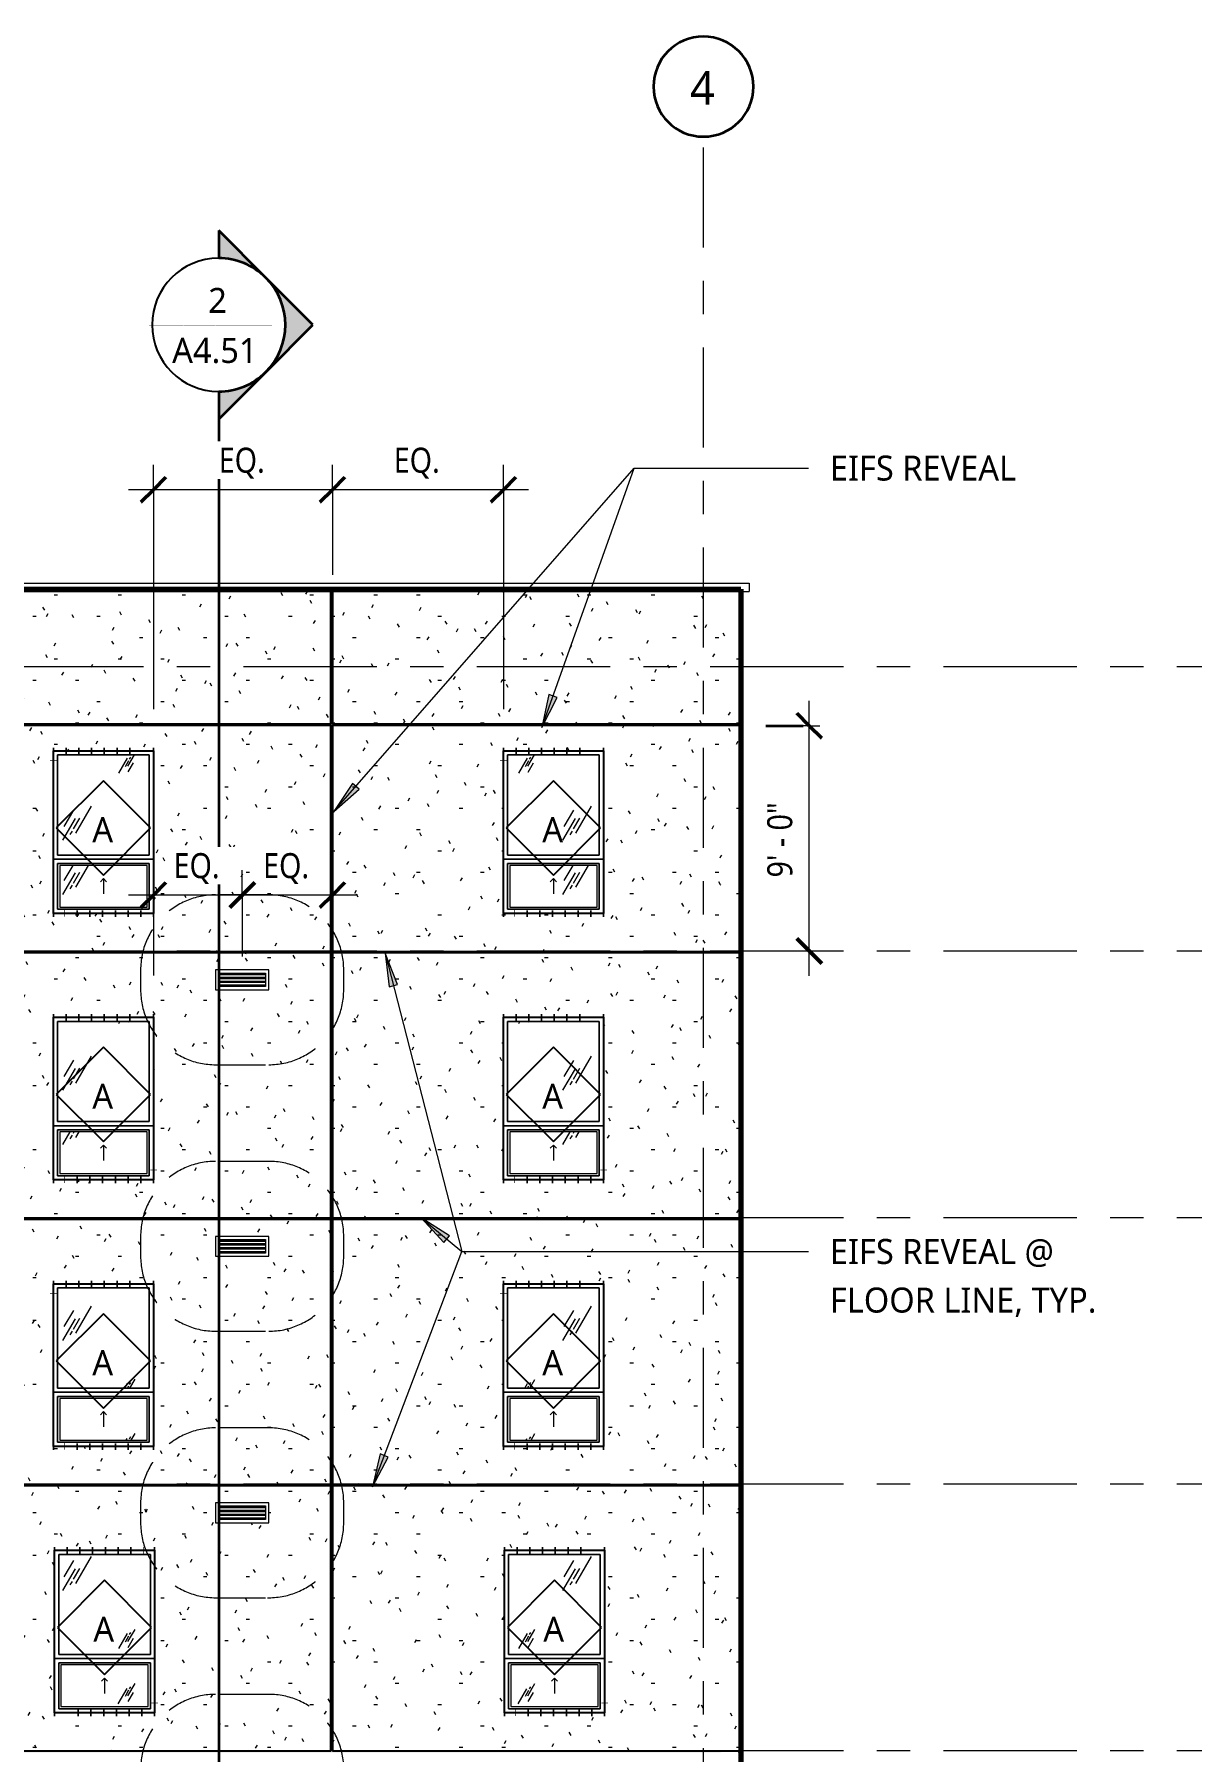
# Model space of a CAD drawing. Header units: inches. Extents: x 6 to 15224, y -733 to 6300.
# Drawn here: x 3906 to 4462, y 5476 to 6300 of the extents above; entities that cross this region are included whole.
import ezdxf

# ---------------------------------------------------------------- set-up
doc = ezdxf.new("R2010")
doc.units = ezdxf.units.IN
doc.header["$MEASUREMENT"] = 0
for name, pattern in [('Center 1_2_', [112, 64, -16, 16, -16]), ('Center 3_8_', [96, 48, -16, 16, -16]), ('Dots Space 1_16_', [6, 0, -6]), ('Hidden 3_16_', [36, 24, -12])]:
    doc.linetypes.add(name, pattern=pattern)
for name, color, linetype, lineweight in [('A-ANNO-DIMS', 211, 'Continuous', 13), ('A-ANNO-DIMS-128', 211, 'Continuous', 13), ('A-ANNO-NOTE', 131, 'Continuous', 25), ('A-DETL', 90, 'Continuous', 13), ('A-FLOR-LEVL', 51, 'Continuous', 13), ('A-GENM', 13, 'Continuous', 18), ('A-GLAZ', 151, 'Continuous', 25), ('A-GLAZ-IDEN', 152, 'Continuous', 25), ('A-GLAZ-SILL', 1, 'Continuous', 18), ('A-WALL', 113, 'Continuous', 25), ('A-WALL-PATT', 111, 'Continuous', 25), ('G-ANNO-SYMB', 111, 'Continuous', 13), ('G-ANNO-TEXT', 231, 'Continuous', 13), ('M-EQPM', 50, 'Continuous', 18), ('M-EQPM-HDLN', 50, 'Hidden 3_16_', 13), ('S-GRID', 1, 'Continuous', 13), ('S-GRID-IDEN', 1, 'Continuous', 35)]:
    doc.layers.add(name, color=color, linetype=linetype, lineweight=lineweight)
doc.styles.add('Open Sans_5', font='OpenSans-Regular.ttf', dxfattribs={"height": 12})
doc.styles.add('Open Sans_6', font='OpenSans-Regular.ttf', dxfattribs={"height": 16})
doc.styles.add('Open Sans_7', font='OpenSans-Regular.ttf', dxfattribs={"height": 2})
doc.styles.add('Open Sans_8', font='OpenSans-Regular.ttf', dxfattribs={"width": 0.88, "height": 12})
doc.dimstyles.new('Linear_-_3_32__1', dxfattribs={"dimscale": 12, "dimtxt": 12.89496, "dimasz": 1, "dimexe": 1, "dimexo": 0.666667, "dimgap": 0.333333, "dimtad": 1, "dimdec": 8, "dimrnd": 0.003906, "dimzin": 3, "dimdsep": 46, "dimlunit": 4, "dimtxsty": 'Open Sans_8', "dimblk1": 'OBLIQUE', "dimblk2": 'OBLIQUE', "dimsah": 1, "dimcen": 0.09, "dimdle": 1, "dimadec": 3, "dimazin": 2, "dimtfac": 1, "dimtdec": 4, "dimtix": 1, "dimtmove": 0, "dimatfit": 3, "dimfxl": 1, "dimtvp": 1, "dimtfill": 1, "dimfrac": 2, "dimtolj": 1, "dimtzin": 0, "dimarcsym": 2})
doc.dimstyles.new('Linear_-_3_32___Rounded_1_8___2', dxfattribs={"dimscale": 12, "dimtxt": 12.89496, "dimasz": 1, "dimexe": 1, "dimexo": 0.666667, "dimgap": 0.333333, "dimtad": 1, "dimdec": 3, "dimrnd": 0.125, "dimzin": 3, "dimdsep": 46, "dimlunit": 4, "dimtxsty": 'Open Sans_8', "dimblk1": 'OBLIQUE', "dimblk2": 'OBLIQUE', "dimsah": 1, "dimcen": 0.09, "dimdle": 1, "dimadec": 3, "dimazin": 2, "dimtfac": 1, "dimtdec": 4, "dimtix": 1, "dimtmove": 0, "dimatfit": 3, "dimfxl": 1, "dimtvp": 1, "dimtfill": 1, "dimfrac": 2, "dimtolj": 1, "dimtzin": 0, "dimarcsym": 2})
doc.dimstyles.new('Linear_-_3_32__CL_1', dxfattribs={"dimscale": 12, "dimtxt": 12.89496, "dimasz": 1, "dimexe": 1, "dimexo": 0.666667, "dimgap": 0.333333, "dimtad": 1, "dimdec": 8, "dimrnd": 0.003906, "dimzin": 3, "dimdsep": 46, "dimlunit": 4, "dimtxsty": 'Open Sans_8', "dimblk1": 'OBLIQUE', "dimblk2": 'OBLIQUE', "dimsah": 1, "dimcen": 0.09, "dimdle": 1, "dimadec": 3, "dimazin": 2, "dimtfac": 1, "dimtdec": 4, "dimtix": 1, "dimtmove": 0, "dimatfit": 3, "dimfxl": 1, "dimtvp": 1, "dimtfill": 1, "dimfrac": 2, "dimtolj": 1, "dimtzin": 0, "dimarcsym": 2})
pattern_1 = [(0, (3669.645, 0), (40.96, 10.24), [1.69, -29.03, 1.69, -29.03, -163.84]), (0, (3669.645, 0), (40.96, 10.24), [-61.44, 1.69, -59.75, 1.69, -29.03, -71.68]), (0, (3669.645, 0), (40.96, 10.24), [-153.6, 1.69, -18.79, 1.69, -49.51]), (120, (3685.005, 5.12), (-29.3481, 30.3524), [1.69, -29.03, 1.69, -29.03, -163.84]), (120, (3685.005, 5.12), (-29.3481, 30.3524), [-61.44, 1.69, -59.75, 1.69, -29.03, -71.68]), (120, (3685.005, 5.12), (-29.3481, 30.3524), [-153.6, 1.69, -18.79, 1.69, -49.51]), (240, (3690.125, 25.6), (-11.6119, -40.5924), [1.69, -29.03, 1.69, -29.03, -163.84]), (240, (3690.125, 25.6), (-11.6119, -40.5924), [-61.44, 1.69, -59.75, 1.69, -29.03, -71.68]), (240, (3690.125, 25.6), (-11.6119, -40.5924), [-153.6, 1.69, -18.79, 1.69, -49.51])]
pattern_2 = [(0, (3669.6447, 0), (5.12, 1.28), [0.16896, -3.671, 0.16896, -3.671, -20.48]), (0, (3669.6447, 0), (5.12, 1.28), [-7.68, 0.16896, -7.511, 0.16896, -3.671, -8.96]), (0, (3669.6447, 0), (5.12, 1.28), [-19.2, 0.16896, -2.391, 0.16896, -6.231]), (120, (3671.5647, 0.64), (-3.66851252, 3.79405007), [0.16896, -3.671, 0.16896, -3.671, -20.48]), (120, (3671.5647, 0.64), (-3.66851252, 3.79405007), [-7.68, 0.16896, -7.511, 0.16896, -3.671, -8.96]), (120, (3671.5647, 0.64), (-3.66851252, 3.79405007), [-19.2, 0.16896, -2.391, 0.16896, -6.231]), (240, (3672.2047, 3.2), (-1.45148748, -5.07405007), [0.16896, -3.671, 0.16896, -3.671, -20.48]), (240, (3672.2047, 3.2), (-1.45148748, -5.07405007), [-7.68, 0.16896, -7.511, 0.16896, -3.671, -8.96]), (240, (3672.2047, 3.2), (-1.45148748, -5.07405007), [-19.2, 0.16896, -2.391, 0.16896, -6.231])]

# ---------------------------------------------------------------- blocks, each defined once
blk = doc.blocks.new('1-2 WD Adaptive - 4-0_x6_-6_-12420703-WEST ELEVATION')
at = {"layer": 'A-GLAZ', "lineweight": 13}
h = blk.add_hatch(dxfattribs=at)
h.set_pattern_fill('FP_20', color=256, style=0, pattern_type=2)
h.set_pattern_definition([(59.808, (-3088.003, 5560.681), (144.0017, 239.99866), [9, -754.581]), (59.808, (-3088.737, 5554.068), (144.0017, 239.99866), [12, -751.581]), (59.808, (-3083.552, 5559.498), (144.0017, 239.99866), [6, -757.581]), (59.808, (-3085.141, 5556.719), (144.0017, 239.99866), [2, -761.581]), (59.808, (-3082.446, 5557.473), (144.0017, 239.99866), [15, -748.581]), (59.808, (-3057.028, 5527.279), (144.0017, 239.99866), [5.063, -758.519]), (59.808, (-3057.469, 5529.543), (144.0017, 239.99866), [6.75, -756.831]), (59.808, (-3058.678, 5529.4), (144.0017, 239.99866), [3.375, -760.206]), (59.808, (-3056.647, 5532.904), (144.0017, 239.99866), [1.125, -762.456]), (59.808, (-3061.861, 5526.172), (144.0017, 239.99866), [8.437, -755.144])])
h.paths.add_polyline_path([(-3092.03, 5522.87), (-3073.5, 5522.87), (-3073.5, 5570.87), (-3117.5, 5570.87), (-3117.5, 5522.87)])
at = {"layer": 'A-GLAZ-SILL', "lineweight": 13}
h = blk.add_hatch(dxfattribs=at)
h.set_pattern_fill('FP_19', color=256, style=0, pattern_type=2)
h.set_pattern_definition([(59.808, (-3088.003, 5534.681), (144.0017, 239.99866), [9, -754.581]), (59.808, (-3088.737, 5528.068), (144.0017, 239.99866), [12, -751.581]), (59.808, (-3083.552, 5533.498), (144.0017, 239.99866), [6, -757.581]), (59.808, (-3085.141, 5530.719), (144.0017, 239.99866), [2, -761.581]), (59.808, (-3082.446, 5531.473), (144.0017, 239.99866), [15, -748.581]), (59.808, (-3057.028, 5501.279), (144.0017, 239.99866), [5.063, -758.519]), (59.808, (-3057.469, 5503.543), (144.0017, 239.99866), [6.75, -756.831]), (59.808, (-3058.678, 5503.4), (144.0017, 239.99866), [3.375, -760.206]), (59.808, (-3056.647, 5506.904), (144.0017, 239.99866), [1.125, -762.456]), (59.808, (-3061.861, 5500.172), (144.0017, 239.99866), [8.438, -755.144])])
h.paths.add_polyline_path([(-3096.5, 5497.87), (-3074.5, 5497.87), (-3074.5, 5517.87), (-3116.5, 5517.87), (-3116.5, 5497.87)])
at = {"layer": 'A-GLAZ', "lineweight": 13}
for p, q in [((-3119.5, 5572.87), (-3071.5, 5572.87)), ((-3119.5, 5494.87), (-3119.5, 5572.87)), ((-3073.5, 5570.87), (-3117.5, 5570.87)), ((-3117.5, 5570.87), (-3117.5, 5522.87)), ((-3073.5, 5522.87), (-3073.5, 5570.87)), ((-3071.5, 5572.87), (-3071.5, 5494.87)), ((-3117.5, 5522.87), (-3073.5, 5522.87)), ((-3119.5, 5520.87), (-3071.5, 5520.87)), ((-3071.5, 5520.87), (-3119.5, 5520.87)), ((-3073.5, 5518.87), (-3117.5, 5518.87)), ((-3117.5, 5518.87), (-3117.5, 5496.87)), ((-3073.5, 5496.87), (-3073.5, 5518.87)), ((-3117.5, 5496.87), (-3073.5, 5496.87)), ((-3071.5, 5494.87), (-3119.5, 5494.87))]:
    blk.add_line(p, q, dxfattribs=at)
at = {"layer": 'A-GLAZ', "linetype": 'Hidden 3_16_', "lineweight": 13}
for q in [(-3097, 5510.04), (-3094, 5510.04), (-3095.5, 5504.21)]:
    blk.add_line((-3095.5, 5511.54), q, dxfattribs=at)
at = {"layer": 'A-GLAZ-SILL'}
for p, q in [((-3117.5, 5570.87), (-3073.5, 5570.87)), ((-3117.5, 5522.87), (-3117.5, 5570.87)), ((-3073.5, 5570.87), (-3117.5, 5570.87)), ((-3117.5, 5570.87), (-3117.5, 5522.87)), ((-3073.5, 5570.87), (-3073.5, 5522.87)), ((-3073.5, 5522.87), (-3073.5, 5570.87)), ((-3073.5, 5522.87), (-3117.5, 5522.87)), ((-3117.5, 5522.87), (-3073.5, 5522.87)), ((-3117.5, 5518.87), (-3073.5, 5518.87)), ((-3117.5, 5496.87), (-3117.5, 5518.87)), ((-3073.5, 5518.87), (-3117.5, 5518.87)), ((-3117.5, 5518.87), (-3117.5, 5496.87)), ((-3074.5, 5517.87), (-3116.5, 5517.87)), ((-3116.5, 5517.87), (-3116.5, 5497.87)), ((-3074.5, 5497.87), (-3074.5, 5517.87)), ((-3073.5, 5518.87), (-3073.5, 5496.87)), ((-3073.5, 5496.87), (-3073.5, 5518.87)), ((-3073.5, 5496.87), (-3117.5, 5496.87)), ((-3117.5, 5496.87), (-3073.5, 5496.87)), ((-3116.5, 5497.87), (-3074.5, 5497.87))]:
    blk.add_line(p, q, dxfattribs=at)
blk = doc.blocks.new('ME Louvers w Trim-AM - 24_ x 8_-17810055-WEST ELEVATION')
at = {"layer": 'A-GENM', "lineweight": 13}
for p, q in [((-2088.5, 5465.75), (-2111, 5465.75)), ((-2111, 5465.48), (-2088.5, 5465.48)), ((-2088.5, 5464.1), (-2111, 5464.1)), ((-2088.5, 5463.95), (-2111, 5463.95)), ((-2088.5, 5463.9), (-2111, 5463.9)), ((-2111, 5463.63), (-2088.5, 5463.63)), ((-2088.5, 5462.25), (-2111, 5462.25)), ((-2088.5, 5462.1), (-2111, 5462.1)), ((-2088.5, 5462.05), (-2111, 5462.05)), ((-2111, 5461.78), (-2088.5, 5461.78)), ((-2088.5, 5460.4), (-2111, 5460.4)), ((-2088.5, 5460.25), (-2111, 5460.25))]:
    blk.add_line(p, q, dxfattribs=at)
at = {"layer": 'M-EQPM'}
for p, q in [((-2112.5, 5467.75), (-2112.5, 5458.25)), ((-2087, 5467.75), (-2112.5, 5467.75)), ((-2111, 5466.25), (-2088.5, 5466.25)), ((-2111, 5459.75), (-2111, 5466.25)), ((-2088.5, 5466.25), (-2088.5, 5459.75)), ((-2087, 5458.25), (-2087, 5467.75)), ((-2112.5, 5458.25), (-2087, 5458.25)), ((-2088.5, 5459.75), (-2111, 5459.75))]:
    blk.add_line(p, q, dxfattribs=at)
at = {"layer": 'M-EQPM-HDLN'}
for p, q in [((-2087, 5503.75), (-2112.5, 5503.75)), ((-2148.5, 5467.75), (-2148.5, 5458.25)), ((-2051, 5458.25), (-2051, 5467.75)), ((-2112.5, 5422.25), (-2087, 5422.25))]:
    blk.add_line(p, q, dxfattribs=at)
for centre, start, end in [((-2112.5, 5467.75), 90, 180), ((-2087, 5467.75), 0, 90), ((-2112.5, 5458.25), 180, 270), ((-2087, 5458.25), 270, 0)]:
    blk.add_arc(centre, 36, start, end, dxfattribs=at)
blk = doc.blocks.new('ME Louvers w Trim-AM - 24_ x 8_-17810076-WEST ELEVATION')
at = {"layer": 'M-EQPM'}
for p, q in [((-1026.0625, 5467.75), (-1025.5625, 5467.75)), ((-1025.5625, 5467.75), (-1025.5625, 5458.25)), ((-1025.5625, 5458.25), (-1026.0625, 5458.25))]:
    blk.add_line(p, q, dxfattribs=at)
blk = doc.blocks.new('Grid - AN Grid Head-AM-799031-WEST ELEVATION')
at = {"layer": 'S-GRID-IDEN'}
for start, end in [(360, 180), (180, 360)]:
    blk.add_arc((-24, 6275.21), 24, start, end, dxfattribs=at)
blk = doc.blocks.new('TAG Window-AM - Standard-51685-WEST ELEVATION')
at = {"layer": 'A-GLAZ-IDEN'}
for p, q in [((-3095.5, 5558.5), (-3118.13, 5535.88)), ((-3072.87, 5535.88), (-3095.5, 5558.5)), ((-3118.13, 5535.88), (-3095.5, 5513.25)), ((-3095.5, 5513.25), (-3072.87, 5535.88))]:
    blk.add_line(p, q, dxfattribs=at)
blk = doc.blocks.new('Section - CDs-919845-WEST ELEVATION')
at = {"layer": 'A-ANNO-NOTE', "lineweight": 13}
h = blk.add_hatch(color=256, dxfattribs=at)
edge = h.paths.add_edge_path()
edge.add_arc((-3687.9, 6089.03), 32, 45, 90)
edge.add_line((-3687.9, 6121.03), (-3687.9, 6134.28))
edge.add_line((-3687.9, 6134.28), (-3665.27, 6111.65))
h = blk.add_hatch(color=256, dxfattribs=at)
edge = h.paths.add_edge_path()
edge.add_line((-3642.65, 6089.03), (-3665.27, 6066.4))
edge.add_arc((-3687.9, 6089.03), 32, 315, 405)
edge.add_line((-3665.27, 6111.65), (-3642.65, 6089.03))
h = blk.add_hatch(color=256, dxfattribs=at)
edge = h.paths.add_edge_path()
edge.add_line((-3665.27, 6066.4), (-3687.9, 6043.77))
edge.add_line((-3687.9, 6043.77), (-3687.9, 6057.03))
edge.add_arc((-3687.9, 6089.03), 32, 270, 315)
at = {"layer": 'A-ANNO-NOTE', "lineweight": 35}
for p, q in [((-3665.27, 6111.65), (-3687.9, 6134.28)), ((-3687.9, 6134.28), (-3687.9, 6121.03)), ((-3642.65, 6089.03), (-3665.27, 6111.65)), ((-3665.27, 6066.4), (-3642.65, 6089.03)), ((-3687.9, 6043.77), (-3665.27, 6066.4)), ((-3687.9, 6057.03), (-3687.9, 6043.77))]:
    blk.add_line(p, q, dxfattribs=at)
at = {"layer": 'A-ANNO-NOTE'}
for start, end in [(90, 270), (270, 90)]:
    blk.add_arc((-3687.9, 6089.03), 32, start, end, dxfattribs=at)
at = {"layer": 'A-ANNO-NOTE', "lineweight": 35}
for start, end in [(45, 90), (315, 45), (270, 315)]:
    blk.add_arc((-3687.9, 6089.03), 32, start, end, dxfattribs=at)
blk = doc.blocks.new('DIMBLOCK4-WEST ELEVATION')
at = {"layer": 'A-ANNO-DIMS-128'}
for p, q in [((4049.1, 6081.79), (4049.1, 6093.79)), ((4131.17, 6081.79), (4131.17, 6093.79)), ((4143.17, 6081.79), (4049.1, 6081.79)), ((4049.1, 6081.79), (4049.1, 6041)), ((4131.17, 6081.79), (4131.17, 5976.5))]:
    blk.add_line(p, q, dxfattribs=at)
at = {"layer": 'A-ANNO-DIMS-128', "lineweight": 50}
for p, q in [((4049.1, 6081.79), (4043.1, 6075.79)), ((4049.1, 6081.79), (4055.1, 6087.79)), ((4131.17, 6081.79), (4125.17, 6075.79)), ((4131.17, 6081.79), (4137.17, 6087.79))]:
    blk.add_line(p, q, dxfattribs=at)
at = {"layer": 'A-ANNO-DIMS-128', "color": 0, "insert": (4078.51, 6101.93), "char_height": 12, "width": 27.9084, "attachment_point": 1, "line_spacing_factor": 1.151336, "style": 'Open Sans_8', "bg_fill": 3, "box_fill_scale": 1.25, "bg_fill_color": 256, "bg_fill_true_color": 13158600, "bg_fill_transparency": 0}
blk.add_mtext('EQ.', dxfattribs=at)
blk = doc.blocks.new('_Oblique')
at = {"color": 0, "linetype": 'ByBlock', "lineweight": -2}
blk.add_line((-0.5, -0.5), (0.5, 0.5), dxfattribs=at)
blk = doc.blocks.new('DIMBLOCK5-WEST ELEVATION')
at = {"layer": 'A-ANNO-DIMS-128'}
for p, q in [((3963.17, 6081.79), (3963.17, 6093.79)), ((4049.1, 6081.79), (4049.1, 6093.79)), ((4049.1, 6081.79), (3951.17, 6081.79)), ((3963.17, 6081.79), (3963.17, 5976.5)), ((4049.1, 6081.79), (4049.1, 6041))]:
    blk.add_line(p, q, dxfattribs=at)
at = {"layer": 'A-ANNO-DIMS-128', "lineweight": 50}
for p, q in [((3963.17, 6081.79), (3957.17, 6075.79)), ((3963.17, 6081.79), (3969.17, 6087.79)), ((4049.1, 6081.79), (4043.1, 6075.79)), ((4049.1, 6081.79), (4055.1, 6087.79))]:
    blk.add_line(p, q, dxfattribs=at)
at = {"layer": 'A-ANNO-DIMS-128', "color": 0, "insert": (3994.51, 6101.93), "char_height": 12, "width": 27.9084, "attachment_point": 1, "line_spacing_factor": 1.151336, "style": 'Open Sans_8', "bg_fill": 3, "box_fill_scale": 1.25, "bg_fill_color": 256, "bg_fill_true_color": 13158600, "bg_fill_transparency": 0}
blk.add_mtext('EQ.', dxfattribs=at)
blk = doc.blocks.new('DIMBLOCK20-WEST ELEVATION')
at = {"layer": 'A-ANNO-DIMS-128'}
for p, q in [((4005.76, 5887.25), (4005.76, 5899.25)), ((4049.1, 5887.25), (4049.1, 5899.25)), ((4061.1, 5887.25), (4005.76, 5887.25)), ((4005.76, 5887.25), (4005.76, 5857.74)), ((4049.1, 5887.25), (4049.1, 5867.5))]:
    blk.add_line(p, q, dxfattribs=at)
at = {"layer": 'A-ANNO-DIMS-128', "lineweight": 50}
for p, q in [((4005.76, 5887.25), (4011.76, 5893.25)), ((4049.1, 5887.25), (4055.1, 5893.25)), ((4005.76, 5887.25), (3999.76, 5881.25)), ((4049.1, 5887.25), (4043.1, 5881.25))]:
    blk.add_line(p, q, dxfattribs=at)
at = {"layer": 'A-ANNO-DIMS-128', "color": 0, "insert": (4015.8, 5907.39), "char_height": 12, "width": 27.9084, "attachment_point": 1, "line_spacing_factor": 1.151336, "style": 'Open Sans_8', "bg_fill": 3, "box_fill_scale": 1.25, "bg_fill_color": 256, "bg_fill_true_color": 13158600, "bg_fill_transparency": 0}
blk.add_mtext('EQ.', dxfattribs=at)
blk = doc.blocks.new('DIMBLOCK21-WEST ELEVATION')
at = {"layer": 'A-ANNO-DIMS-128'}
for p, q in [((3963.17, 5887.25), (3963.17, 5899.25)), ((4005.76, 5887.25), (4005.76, 5899.25)), ((4005.76, 5887.25), (3951.17, 5887.25)), ((3963.17, 5887.25), (3963.17, 5848.62)), ((4005.76, 5887.25), (4005.76, 5857.74))]:
    blk.add_line(p, q, dxfattribs=at)
at = {"layer": 'A-ANNO-DIMS-128', "lineweight": 50}
for p, q in [((3963.17, 5887.25), (3969.17, 5893.25)), ((4005.76, 5887.25), (4011.76, 5893.25)), ((3963.17, 5887.25), (3957.17, 5881.25)), ((4005.76, 5887.25), (3999.76, 5881.25))]:
    blk.add_line(p, q, dxfattribs=at)
at = {"layer": 'A-ANNO-DIMS-128', "color": 0, "insert": (3972.84, 5907.39), "char_height": 12, "width": 27.9084, "attachment_point": 1, "line_spacing_factor": 1.151336, "style": 'Open Sans_8', "bg_fill": 3, "box_fill_scale": 1.25, "bg_fill_color": 256, "bg_fill_true_color": 13158600, "bg_fill_transparency": 0}
blk.add_mtext('EQ.', dxfattribs=at)
blk = doc.blocks.new('DIMBLOCK25-WEST ELEVATION')
at = {"layer": 'A-ANNO-DIMS-128', "lineweight": 50}
for p, q in [((4277.95, 5968.5), (4271.95, 5974.5)), ((4277.95, 5968.5), (4283.95, 5962.5)), ((4277.95, 5860.5), (4271.95, 5866.5)), ((4277.95, 5860.5), (4283.95, 5854.5))]:
    blk.add_line(p, q, dxfattribs=at)
at = {"layer": 'A-ANNO-DIMS-128'}
for p, q in [((4277.95, 5848.5), (4277.95, 5980.5)), ((4277.95, 5968.5), (4265.95, 5968.5)), ((4277.95, 5968.5), (4283.11, 5968.5)), ((4277.95, 5860.5), (4277.46, 5860.5)), ((4277.95, 5860.5), (4289.95, 5860.5))]:
    blk.add_line(p, q, dxfattribs=at)
at = {"layer": 'A-ANNO-DIMS-128', "color": 0, "insert": (4257.8, 5895.73), "char_height": 12, "width": 45.0403, "attachment_point": 1, "rotation": 90, "line_spacing_factor": 1.151336, "style": 'Open Sans_8', "bg_fill": 3, "box_fill_scale": 1.25, "bg_fill_color": 256, "bg_fill_true_color": 13158600, "bg_fill_transparency": 0}
blk.add_mtext('9\' - 0"', dxfattribs=at)

msp = doc.modelspace()

# ---------------------------------------------------------------- hatches: boundary and pattern name
at = {"layer": 'A-WALL-PATT', "lineweight": 13}
h = msp.add_hatch(dxfattribs=at)
h.set_pattern_fill('FP_13', color=256, style=0, pattern_type=2)
h.set_pattern_definition(pattern_1)
h.paths.add_polyline_path([(3579.85916239, 5969.375), (4048.34761891, 5969.375), (4048.34761891, 6033), (3579.85916239, 6033), (3579.85916239, 5972.83377351)])
h.paths.add_polyline_path([(4221.77729127, 5969.375), (4235.42166239, 5969.375), (4235.42166239, 6033), (4049.09761891, 6033), (4049.09761891, 5969.375), (4213.67166239, 5969.375)])
h = msp.add_hatch(dxfattribs=at)
h.set_pattern_fill('FP_17', color=256, style=0, pattern_type=2)
h.set_pattern_definition(pattern_2)
h.paths.add_polyline_path([(3963.17166239, 5968.625), (4235.42166239, 5968.625), (4235.42166239, 5969.375), (4049.09761891, 5969.375), (4049.09761891, 6033), (4048.34761891, 6033), (4048.34761891, 5969.375), (3579.85916239, 5969.375), (3579.85916239, 5968.625), (3953.8906246, 5968.625)])
h = msp.add_hatch(dxfattribs=at)
h.set_pattern_fill('FP_13', color=256, style=0, pattern_type=2)
h.set_pattern_definition(pattern_1)
h.paths.add_polyline_path([(4238.52020793, 5969.375), (4245.10916239, 5969.375), (4245.10916239, 6033), (4235.42166239, 6033), (4235.42166239, 5969.375)])
h = msp.add_hatch(dxfattribs=at)
h.set_pattern_fill('FP_13', color=256, style=0, pattern_type=2)
h.set_pattern_definition(pattern_1)
h.paths.add_polyline_path([(4045.97666627, 5860.25), (4048.34761891, 5860.25), (4048.34761891, 5968.625), (3579.85916239, 5968.625), (3579.85916239, 5860.25), (4037.60520793, 5860.25)])
h.paths.add_polyline_path([(4235.42166239, 5860.25), (4235.42166239, 5968.625), (4049.09761891, 5968.625), (4049.09761891, 5860.25), (4221.77729127, 5860.25)])
h.paths.add_polyline_path([(3920.40479127, 5878.5), (3915.17166239, 5878.5), (3915.17166239, 5956.5), (3963.17166239, 5956.5), (3963.17166239, 5878.5), (3942.92166239, 5878.5)])
h.paths.add_polyline_path([(3867.17166239, 5878.5), (3819.17166239, 5878.5), (3819.17166239, 5956.5), (3867.17166239, 5956.5), (3867.17166239, 5886.67627351)])
h.paths.add_polyline_path([(3652.5181246, 5878.5), (3627.17166239, 5878.5), (3627.17166239, 5956.5), (3675.17166239, 5956.5), (3675.17166239, 5878.5)])
h.paths.add_polyline_path([(4131.17166239, 5878.5), (4131.17166239, 5956.5), (4179.17166239, 5956.5), (4179.17166239, 5878.5)])
h.paths.add_polyline_path([(3723.17166239, 5878.5), (3723.17166239, 5956.5), (3771.17166239, 5956.5), (3771.17166239, 5878.5), (3762.54666239, 5878.5)])
h = msp.add_hatch(dxfattribs=at)
h.set_pattern_fill('FP_17', color=256, style=0, pattern_type=2)
h.set_pattern_definition(pattern_2)
h.paths.add_polyline_path([(4235.42166239, 5859.5), (4235.42166239, 5860.25), (4049.09761891, 5860.25), (4049.09761891, 5968.625), (4048.34761891, 5968.625), (4048.34761891, 5860.25), (3579.85916239, 5860.25), (3579.85916239, 5859.5), (4221.77729127, 5859.5)])
h = msp.add_hatch(dxfattribs=at)
h.set_pattern_fill('FP_17', color=256, style=0, pattern_type=2)
h.set_pattern_definition(pattern_2)
h.paths.add_polyline_path([(4242.17166239, 5968.625), (4244.10916239, 5968.625), (4244.10916239, 5969.375), (4235.42166239, 5969.375), (4235.42166239, 5968.625), (4238.52020793, 5968.625)])
h = msp.add_hatch(dxfattribs=at)
h.set_pattern_fill('FP_13', color=256, style=0, pattern_type=2)
h.set_pattern_definition(pattern_1)
h.paths.add_polyline_path([(4235.42166239, 5860.25), (4245.10916239, 5860.25), (4245.10916239, 5968.625), (4235.42166239, 5968.625), (4235.42166239, 5860.5)])
h = msp.add_hatch(dxfattribs=at)
h.set_pattern_fill('FP_13', color=256, style=0, pattern_type=2)
h.set_pattern_definition(pattern_1)
h.paths.add_polyline_path([(3920.40479127, 5732.375), (4048.34761891, 5732.375), (4048.34761891, 5859.5), (3579.85916239, 5859.5), (3579.85916239, 5732.375), (3853.4331246, 5732.375)])
h.paths.add_polyline_path([(4188.29145793, 5732.375), (4235.42166239, 5732.375), (4235.42166239, 5859.5), (4049.09761891, 5859.5), (4049.09761891, 5732.375), (4179.17166239, 5732.375)])
h.paths.add_polyline_path([(3963.17166239, 5750.625), (3915.17166239, 5750.625), (3915.17166239, 5828.625), (3963.17166239, 5828.625), (3963.17166239, 5766.05577351)])
h.paths.add_polyline_path([(4131.17166239, 5750.625), (4131.17166239, 5828.625), (4179.17166239, 5828.625), (4179.17166239, 5750.625)])
h.paths.add_polyline_path([(3723.17166239, 5750.625), (3723.17166239, 5828.625), (3771.17166239, 5828.625), (3771.17166239, 5750.625), (3762.54666239, 5750.625)])
h.paths.add_polyline_path([(3675.17166239, 5750.625), (3627.17166239, 5750.625), (3627.17166239, 5828.625), (3675.17166239, 5828.625), (3675.17166239, 5783.28727351)])
h.paths.add_polyline_path([(3867.17166239, 5750.625), (3819.17166239, 5750.625), (3819.17166239, 5828.625), (3867.17166239, 5828.625), (3867.17166239, 5783.28727351)])
h.paths.add_polyline_path([(4017.96772214, 5841.875), (3993.00964065, 5841.875), (3993.00964065, 5851.375), (4018.50964065, 5851.375), (4018.50964065, 5841.875)])
h = msp.add_hatch(dxfattribs=at)
h.set_pattern_fill('FP_17', color=256, style=0, pattern_type=2)
h.set_pattern_definition(pattern_2)
h.paths.add_polyline_path([(3579.85916239, 5731.625), (4235.42166239, 5731.625), (4235.42166239, 5732.375), (4049.09761891, 5732.375), (4049.09761891, 5859.5), (4048.34761891, 5859.5), (4048.34761891, 5732.375), (3579.85916239, 5732.375), (3579.85916239, 5731.69535735)])
h = msp.add_hatch(dxfattribs=at)
h.set_pattern_fill('FP_17', color=256, style=0, pattern_type=2)
h.set_pattern_definition(pattern_2)
h.paths.add_polyline_path([(4235.42166239, 5859.5), (4244.10916239, 5859.5), (4244.10916239, 5860.25), (4235.42166239, 5860.25)])
h = msp.add_hatch(dxfattribs=at)
h.set_pattern_fill('FP_13', color=256, style=0, pattern_type=2)
h.set_pattern_definition(pattern_1)
h.paths.add_polyline_path([(4235.42166239, 5732.375), (4245.10916239, 5732.375), (4245.10916239, 5859.5), (4235.42166239, 5859.5), (4235.42166239, 5732.625)])
h = msp.add_hatch(dxfattribs=at)
h.set_pattern_fill('FP_13', color=256, style=0, pattern_type=2)
h.set_pattern_definition(pattern_1)
h.paths.add_polyline_path([(4062.71958293, 5604.5), (4235.42166239, 5604.5), (4235.42166239, 5731.625), (4049.09761891, 5731.59277351), (4049.09761891, 5604.5), (4054.3481246, 5604.5)])
h.paths.add_polyline_path([(3579.85916239, 5604.5), (4048.34761891, 5604.5), (4048.34761891, 5731.625), (3579.85916239, 5731.59277351), (3579.85916239, 5604.75)])
h.paths.add_polyline_path([(3627.17166239, 5622.75), (3627.17166239, 5700.75), (3675.17166239, 5700.75), (3675.17166239, 5622.75), (3652.5181246, 5622.75)])
h.paths.add_polyline_path([(3948.67166239, 5622.75), (3915.17166239, 5622.75), (3915.17166239, 5700.75), (3963.17166239, 5700.75), (3963.17166239, 5622.75), (3950.29666239, 5622.75)])
h.paths.add_polyline_path([(3867.17166239, 5622.75), (3819.17166239, 5622.75), (3819.17166239, 5700.75), (3867.17166239, 5700.75), (3867.17166239, 5645.43527351)])
h.paths.add_polyline_path([(3771.17166239, 5622.75), (3723.17166239, 5622.75), (3723.17166239, 5700.75), (3771.17166239, 5700.75), (3771.17166239, 5645.43527351)])
h.paths.add_polyline_path([(4179.17166239, 5622.75), (4131.17166239, 5622.75), (4131.17166239, 5700.75), (4179.17166239, 5700.75), (4179.17166239, 5645.43527351)])
h.paths.add_polyline_path([(3993.51028213, 5714), (3993.00964065, 5714), (3993.00964065, 5723.5), (4018.50964065, 5723.5), (4018.50964065, 5714), (3994.50964065, 5714)])
h = msp.add_hatch(dxfattribs=at)
h.set_pattern_fill('FP_17', color=256, style=0, pattern_type=2)
h.set_pattern_definition(pattern_2)
h.paths.add_polyline_path([(3579.85916239, 5603.75), (4235.42166239, 5603.75), (4235.42166239, 5604.5), (4049.09761891, 5604.5), (4049.09761891, 5731.625), (4048.34761891, 5731.59277351), (4048.34761891, 5604.5), (3579.85916239, 5604.5), (3579.85916239, 5603.82035735)])
h = msp.add_hatch(dxfattribs=at)
h.set_pattern_fill('FP_17', color=256, style=0, pattern_type=2)
h.set_pattern_definition(pattern_2)
h.paths.add_polyline_path([(4241.8483091, 5731.625), (4244.10916239, 5731.625), (4244.10916239, 5732.375), (4235.42166239, 5732.375), (4235.42166239, 5731.625), (4237.73330623, 5731.625)])
h = msp.add_hatch(dxfattribs=at)
h.set_pattern_fill('FP_13', color=256, style=0, pattern_type=2)
h.set_pattern_definition(pattern_1)
h.paths.add_polyline_path([(4245.10916239, 5604.5), (4245.10916239, 5731.625), (4235.42166239, 5731.59277351), (4235.42166239, 5604.5), (4242.17166239, 5604.5)])
h = msp.add_hatch(dxfattribs=at)
h.set_pattern_fill('FP_13', color=256, style=0, pattern_type=2)
h.set_pattern_definition(pattern_1)
h.paths.add_polyline_path([(3987.37645793, 5476.625), (4048.34761891, 5476.625), (4048.34761891, 5603.75), (3580.48416239, 5603.75), (3580.48416239, 5476.625), (3970.63354127, 5476.625)])
h.paths.add_polyline_path([(4233.80152766, 5476.625), (4235.42166239, 5476.67339034), (4235.42166239, 5603.75), (4049.09761891, 5603.75), (4049.09761891, 5476.625), (4221.77729127, 5476.625)])
h.paths.add_polyline_path([(3949.25853922, 5494.875), (3915.67166239, 5494.875), (3915.67166239, 5572.875), (3963.67166239, 5572.875), (3963.67166239, 5494.875), (3953.8906246, 5494.875)])
h.paths.add_polyline_path([(3675.67166239, 5494.875), (3627.67166239, 5494.875), (3627.67166239, 5572.875), (3675.67166239, 5572.875), (3675.67166239, 5507.58327351)])
h.paths.add_polyline_path([(3853.4331246, 5494.875), (3819.67166239, 5494.875), (3819.67166239, 5572.875), (3867.67166239, 5572.875), (3867.67166239, 5494.875)])
h.paths.add_polyline_path([(3771.67166239, 5494.875), (3723.67166239, 5494.875), (3723.67166239, 5572.875), (3771.67166239, 5572.875), (3771.67166239, 5507.58327351)])
h.paths.add_polyline_path([(4179.67166239, 5494.875), (4131.67166239, 5494.875), (4131.67166239, 5572.875), (4179.67166239, 5572.875), (4179.67166239, 5507.58327351)])
h.paths.add_polyline_path([(3993.51435822, 5586.125), (3993.00964065, 5586.125), (3993.00964065, 5595.625), (4018.50964065, 5595.625), (4018.50964065, 5586.125), (3994.50964065, 5586.125)])
h = msp.add_hatch(dxfattribs=at)
h.set_pattern_fill('FP_17', color=256, style=0, pattern_type=2)
h.set_pattern_definition(pattern_2)
h.paths.add_polyline_path([(3867.67166239, 5475.875), (4235.42166239, 5475.875), (4235.42166239, 5476.625), (4049.09761891, 5476.625), (4049.09761891, 5603.75), (4048.34761891, 5603.75), (4048.34761891, 5476.625), (3580.48416239, 5476.625), (3580.48416239, 5475.875), (3853.4331246, 5475.875)])
h = msp.add_hatch(dxfattribs=at)
h.set_pattern_fill('FP_17', color=256, style=0, pattern_type=2)
h.set_pattern_definition(pattern_2)
h.paths.add_polyline_path([(4241.8483091, 5603.75), (4244.10916239, 5603.75), (4244.10916239, 5604.5), (4235.42166239, 5604.5), (4235.42166239, 5603.75), (4237.73330623, 5603.75)])
h = msp.add_hatch(dxfattribs=at)
h.set_pattern_fill('FP_13', color=256, style=0, pattern_type=2)
h.set_pattern_definition(pattern_1)
h.paths.add_polyline_path([(4245.10916239, 5476.625), (4245.10916239, 5603.75), (4235.42166239, 5603.75), (4235.42166239, 5476.625), (4242.17166239, 5476.625)])
at = {"layer": 'G-ANNO-TEXT'}
for points in [[(4149.62042859, 5967.6791534), (4156.96237177, 5982.05040803), (4152.99264672, 5983.46095412)], [(4049.7765574, 5927.42727163), (4061.89533101, 5938.0843076), (4058.72414993, 5940.85774732)], [(4074.31900266, 5859.33421492), (4076.27152351, 5843.31470333), (4080.35114767, 5844.36590453)], [(4091.60536752, 5732.35305521), (4102.62854741, 5720.56634259), (4105.30356737, 5723.82097398)], [(4068.24284696, 5603.3975124), (4075.90136805, 5617.60258699), (4071.96386643, 5619.10073193)]]:
    msp.add_hatch(color=7, dxfattribs=at).paths.add_polyline_path(points)

# ---------------------------------------------------------------- linework, layer by layer
at = {"layer": 'A-DETL', "lineweight": 70}
for p, q in [((3579.35916239, 6034), (4245.10916239, 6034)), ((4245.10916239, 6034), (4245.10916239, 5080))]:
    msp.add_line(p, q, dxfattribs=at)
at = {"layer": 'A-DETL', "lineweight": 35}
msp.add_line((4257.10916239, 5968.5), (4275.10916239, 5968.5), dxfattribs=at)
at = {"layer": 'A-DETL', "linetype": 'Dots Space 1_16_', "lineweight": 100}
for p, q in [((3915.17166239, 5956.5), (3963.17166239, 5956.5)), ((3915.17166239, 5878.5), (3915.17166239, 5956.5)), ((3963.17166239, 5956.5), (3963.17166239, 5878.5)), ((4131.17166239, 5956.5), (4179.17166239, 5956.5)), ((4131.17166239, 5878.5), (4131.17166239, 5956.5)), ((4179.17166239, 5956.5), (4179.17166239, 5878.5)), ((3963.17166239, 5878.5), (3915.17166239, 5878.5)), ((4179.17166239, 5878.5), (4131.17166239, 5878.5)), ((3915.17166239, 5828.625), (3963.17166239, 5828.625)), ((3915.17166239, 5750.625), (3915.17166239, 5828.625)), ((3963.17166239, 5828.625), (3963.17166239, 5750.625)), ((4131.17166239, 5828.625), (4179.17166239, 5828.625)), ((4131.17166239, 5750.625), (4131.17166239, 5828.625)), ((4179.17166239, 5828.625), (4179.17166239, 5750.625)), ((3963.17166239, 5750.625), (3915.17166239, 5750.625)), ((4179.17166239, 5750.625), (4131.17166239, 5750.625)), ((3915.17166239, 5700.75), (3963.17166239, 5700.75)), ((3915.17166239, 5622.75), (3915.17166239, 5700.75)), ((3963.17166239, 5700.75), (3963.17166239, 5622.75)), ((4131.17166239, 5700.75), (4179.17166239, 5700.75)), ((4131.17166239, 5622.75), (4131.17166239, 5700.75)), ((4179.17166239, 5700.75), (4179.17166239, 5622.75)), ((3963.17166239, 5622.75), (3915.17166239, 5622.75)), ((4179.17166239, 5622.75), (4131.17166239, 5622.75)), ((3915.67166239, 5572.875), (3963.67166239, 5572.875)), ((3915.67166239, 5494.875), (3915.67166239, 5572.875)), ((3963.67166239, 5572.875), (3963.67166239, 5494.875)), ((4131.67166239, 5572.875), (4179.67166239, 5572.875)), ((4131.67166239, 5494.875), (4131.67166239, 5572.875)), ((4179.67166239, 5572.875), (4179.67166239, 5494.875)), ((3963.67166239, 5494.875), (3915.67166239, 5494.875)), ((4179.67166239, 5494.875), (4131.67166239, 5494.875))]:
    msp.add_line(p, q, dxfattribs=at)
at = {"layer": 'A-FLOR-LEVL', "linetype": 'Center 1_2_'}
for p, q in [((1318.4277019, 5997), (5455.71284829, 5997)), ((1318.4277019, 5860.5), (5455.71284829, 5860.5)), ((1318.4277019, 5732.625), (5455.71284829, 5732.625)), ((1318.4277019, 5604.75), (5455.71284829, 5604.75)), ((1318.4277019, 5476.875), (5455.71284829, 5476.875))]:
    msp.add_line(p, q, dxfattribs=at)
at = {"layer": 'A-WALL', "lineweight": 18}
for p, q in [((3575.85916239, 6037), (4249.10916239, 6037)), ((3575.85916239, 6033), (4249.10916239, 6033)), ((4249.10916239, 6037), (4249.10916239, 6033))]:
    msp.add_line(p, q, dxfattribs=at)
at = {"layer": 'A-WALL'}
for p, q in [((4048.34761891, 5969.375), (4048.34761891, 6033)), ((4049.09761891, 6033), (4049.09761891, 5969.375)), ((4245.10916239, 6033), (4245.10916239, 5969.375)), ((3579.85916239, 5969.375), (4048.34761891, 5969.375)), ((4245.10916239, 5968.625), (3579.85916239, 5968.625)), ((4048.34761891, 5860.25), (4048.34761891, 5968.625)), ((4049.09761891, 5969.375), (4245.10916239, 5969.375)), ((4049.09761891, 5968.625), (4049.09761891, 5860.25)), ((4244.10916239, 5969.375), (4244.10916239, 5968.625)), ((4245.10916239, 5968.625), (4245.10916239, 5860.25)), ((3915.17166239, 5878.5), (3915.17166239, 5956.5)), ((3915.17166239, 5956.5), (3963.17166239, 5956.5)), ((3963.17166239, 5956.5), (3963.17166239, 5878.5)), ((4131.17166239, 5878.5), (4131.17166239, 5956.5)), ((4131.17166239, 5956.5), (4179.17166239, 5956.5)), ((4179.17166239, 5956.5), (4179.17166239, 5878.5)), ((3963.17166239, 5878.5), (3915.17166239, 5878.5)), ((4179.17166239, 5878.5), (4131.17166239, 5878.5)), ((3579.85916239, 5860.25), (4048.34761891, 5860.25)), ((4245.10916239, 5859.5), (3579.85916239, 5859.5)), ((4048.34761891, 5732.375), (4048.34761891, 5859.5)), ((4049.09761891, 5860.25), (4245.10916239, 5860.25)), ((4049.09761891, 5859.5), (4049.09761891, 5732.375)), ((4244.10916239, 5860.25), (4244.10916239, 5859.5)), ((4245.10916239, 5859.5), (4245.10916239, 5732.375)), ((3915.17166239, 5750.625), (3915.17166239, 5828.625)), ((3915.17166239, 5828.625), (3963.17166239, 5828.625)), ((3963.17166239, 5828.625), (3963.17166239, 5750.625)), ((4131.17166239, 5750.625), (4131.17166239, 5828.625)), ((4131.17166239, 5828.625), (4179.17166239, 5828.625)), ((4179.17166239, 5828.625), (4179.17166239, 5750.625)), ((3963.17166239, 5750.625), (3915.17166239, 5750.625)), ((4179.17166239, 5750.625), (4131.17166239, 5750.625)), ((3579.85916239, 5732.375), (4048.34761891, 5732.375)), ((4245.10916239, 5731.625), (3579.85916239, 5731.625)), ((4048.34761891, 5604.5), (4048.34761891, 5731.625)), ((4049.09761891, 5732.375), (4245.10916239, 5732.375)), ((4049.09761891, 5731.625), (4049.09761891, 5604.5)), ((4244.10916239, 5732.375), (4244.10916239, 5731.625)), ((4245.10916239, 5731.625), (4245.10916239, 5604.5)), ((3915.17166239, 5622.75), (3915.17166239, 5700.75)), ((3915.17166239, 5700.75), (3963.17166239, 5700.75)), ((3963.17166239, 5700.75), (3963.17166239, 5622.75)), ((4131.17166239, 5622.75), (4131.17166239, 5700.75)), ((4131.17166239, 5700.75), (4179.17166239, 5700.75)), ((4179.17166239, 5700.75), (4179.17166239, 5622.75)), ((3963.17166239, 5622.75), (3915.17166239, 5622.75)), ((4179.17166239, 5622.75), (4131.17166239, 5622.75)), ((4245.10916239, 5603.75), (3351.1456246, 5603.75)), ((3543.26541239, 5604.5), (4048.34761891, 5604.5)), ((4048.34761891, 5476.625), (4048.34761891, 5603.75)), ((4049.09761891, 5604.5), (4245.10916239, 5604.5)), ((4049.09761891, 5603.75), (4049.09761891, 5476.625)), ((4244.10916239, 5604.5), (4244.10916239, 5603.75)), ((4245.10916239, 5603.75), (4245.10916239, 5476.625)), ((3915.67166239, 5494.875), (3915.67166239, 5572.875)), ((3915.67166239, 5572.875), (3963.67166239, 5572.875)), ((3963.67166239, 5572.875), (3963.67166239, 5494.875)), ((4131.67166239, 5494.875), (4131.67166239, 5572.875)), ((4131.67166239, 5572.875), (4179.67166239, 5572.875)), ((4179.67166239, 5572.875), (4179.67166239, 5494.875)), ((3963.67166239, 5494.875), (3915.67166239, 5494.875)), ((4179.67166239, 5494.875), (4131.67166239, 5494.875)), ((3580.48416239, 5476.625), (4048.34761891, 5476.625)), ((4049.09761891, 5476.625), (4245.10916239, 5476.625)), ((4244.10916239, 5476.625), (4244.10916239, 5475.875))]:
    msp.add_line(p, q, dxfattribs=at)
at = {"layer": 'G-ANNO-SYMB', "lineweight": 35}
msp.add_line((3994.47303892, 6128.88796084), (3994.47303892, 5004.13723039), dxfattribs=at)
at = {"layer": 'G-ANNO-TEXT', "color": 7}
for p, q in [((4149.62042859, 5967.6791534), (4193.85429948, 6092.16732554)), ((4193.85429948, 6092.16732554), (4277.62042859, 6092.16732554)), ((4193.85429948, 6092.16732554), (4277.62042859, 6092.16732554)), ((4152.99264672, 5983.46095412), (4149.62042859, 5967.6791534)), ((4156.96237177, 5982.05040803), (4152.99264672, 5983.46095412)), ((4149.62042859, 5967.6791534), (4156.96237177, 5982.05040803)), ((4058.72414993, 5940.85774732), (4049.7765574, 5927.42727163)), ((4049.7765574, 5927.42727163), (4061.89533101, 5938.0843076)), ((4061.89533101, 5938.0843076), (4058.72414993, 5940.85774732)), ((4074.31900266, 5859.33421492), (4076.27152351, 5843.31470333)), ((4080.35114767, 5844.36590453), (4074.31900266, 5859.33421492)), ((4074.31900266, 5859.33421492), (4111.1850102, 5716.26031575)), ((4076.27152351, 5843.31470333), (4080.35114767, 5844.36590453)), ((4091.60536752, 5732.35305521), (4102.62854741, 5720.56634259)), ((4105.30356737, 5723.82097398), (4091.60536752, 5732.35305521)), ((4091.60536752, 5732.35305521), (4111.1850102, 5716.26031575)), ((4102.62854741, 5720.56634259), (4105.30356737, 5723.82097398)), ((4068.24284696, 5603.3975124), (4111.1850102, 5716.26031575)), ((4111.1850102, 5716.26031575), (4277.62042859, 5716.26031575)), ((4111.1850102, 5716.26031575), (4277.62042859, 5716.26031575)), ((4111.1850102, 5716.26031575), (4277.62042859, 5716.26031575)), ((4071.96386643, 5619.10073193), (4068.24284696, 5603.3975124)), ((4068.24284696, 5603.3975124), (4075.90136805, 5617.60258699)), ((4075.90136805, 5617.60258699), (4071.96386643, 5619.10073193))]:
    msp.add_line(p, q, dxfattribs=at)
at = {"layer": 'S-GRID', "linetype": 'Center 3_8_'}
msp.add_line((4227.17166239, 4950), (4227.17166239, 6251.21253225), dxfattribs=at)

# ---------------------------------------------------------------- block references
at = {"layer": 'A-GLAZ'}
for p in [(7034.67166239, 383.625), (7250.67166239, 383.625), (7034.67166239, 255.75), (7250.67166239, 255.75), (7034.67166239, 127.875), (7250.67166239, 127.875), (7035.17166239, 0), (7251.17166239, 0)]:
    msp.add_blockref('1-2 WD Adaptive - 4-0_x6_-6_-12420703-WEST ELEVATION', p, dxfattribs=at)
at = {"layer": 'A-GLAZ-IDEN'}
for p in [(7034.67166239, 383.625), (7250.67166239, 383.625), (7034.67166239, 255.75), (7250.67166239, 255.75), (7034.67166239, 127.875), (7250.67166239, 127.875), (7035.17166239, 0), (7251.17166239, 0)]:
    msp.add_blockref('TAG Window-AM - Standard-51685-WEST ELEVATION', p, dxfattribs=at)
at = {"layer": 'G-ANNO-SYMB', "lineweight": 35}
msp.add_blockref('Section - CDs-919845-WEST ELEVATION', (7682.37327647, 71.86218988), dxfattribs=at)
at = {"layer": 'M-EQPM'}
for p in [(5271.17166239, 383.625), (5271.17166239, 255.75), (5271.17166239, 127.875)]:
    msp.add_blockref('ME Louvers w Trim-AM - 24_ x 8_-17810076-WEST ELEVATION', p, dxfattribs=at)
at = {"layer": 'M-EQPM-HDLN'}
for p in [(6105.50964065, 383.625), (6105.50964065, 255.75), (6105.50964065, 127.875), (6105.50964065, 0)]:
    msp.add_blockref('ME Louvers w Trim-AM - 24_ x 8_-17810055-WEST ELEVATION', p, dxfattribs=at)
at = {"layer": 'S-GRID-IDEN'}
msp.add_blockref('Grid - AN Grid Head-AM-799031-WEST ELEVATION', (4251.17166239, 0), dxfattribs=at)

# ---------------------------------------------------------------- texts
at = {"layer": 'A-GLAZ-IDEN', "lineweight": 13, "char_height": 12, "width": 12.928, "attachment_point": 1, "style": 'Open Sans_5'}
for insert in [(3933.80580368, 5924.63131631), (4149.80580368, 5924.63131631), (3933.80580368, 5796.75631631), (4149.80580368, 5796.75631631), (3933.80580368, 5668.88131631), (4149.80580368, 5668.88131631), (3934.30580368, 5541.00631631), (4150.30580368, 5541.00631631)]:
    msp.add_mtext('A', dxfattribs=dict(at, insert=insert))
at = {"layer": 'G-ANNO-SYMB', "attachment_point": 1}
for s, insert, char_height, width, style in [('2', (3989.46618412, 6178.61119168), 12, 11.716, 'Open Sans_5'), ('__________________________________________________', (3961.04484592, 6162.88424033), 2, 80.8, 'Open Sans_7'), ('A4.51', (3972.13075105, 6154.61119168), 12, 53.732, 'Open Sans_5')]:
    msp.add_mtext(s, dxfattribs=dict(at, insert=insert, char_height=char_height, width=width, style=style))
at = {"layer": 'G-ANNO-TEXT', "color": 7, "char_height": 12, "attachment_point": 1, "style": 'Open Sans_5', "bg_fill": 3, "box_fill_scale": 1.25, "bg_fill_color": 256, "bg_fill_true_color": 13158600, "bg_fill_transparency": 0}
for s, insert, width in [('EIFS REVEAL', (4287.86042859, 6098.16732554), 115.14), ('EIFS REVEAL @ ', (4287.86042859, 5722.26031575), 144.228), ('FLOOR LINE, TYP.', (4287.86042859, 5698.92698241), 166.044)]:
    msp.add_mtext(s, dxfattribs=dict(at, insert=insert, width=width))
at = {"layer": 'S-GRID-IDEN', "lineweight": 13, "insert": (4220.71216379, 6282.55736864), "char_height": 16, "width": 15.352, "attachment_point": 1, "style": 'Open Sans_6'}
msp.add_mtext('4', dxfattribs=at)

# ---------------------------------------------------------------- next in the draw order: dimensions: what is measured, and where the dimension line sits
at = {"layer": 'A-ANNO-DIMS'}
for base, p1, p2, dimstyle, override, picture, middle in [((4049.09761891, 6081.78987378), (4131.17166239, 5968.5), (4049.09761891, 6033), 'Linear_-_3_32__1', {"dimpost": '<>', "dimfxl": 104.385816}, 'DIMBLOCK4-WEST ELEVATION', (4090.13464065, 6093.28169929)), ((4005.75964065, 5887.2457602), (4049.09761891, 5859.5), (4005.75964065, 5849.74117771), 'Linear_-_3_32___Rounded_1_8___2', {"dimpost": '<>', "dimfxl": 44.423136}, 'DIMBLOCK20-WEST ELEVATION', (4027.42862978, 5898.73758571))]:
    dim = msp.add_linear_dim(base=base, p1=p1, p2=p2, text='EQ.', dimstyle=dimstyle, override=override, dxfattribs=at)
    dim.commit()
    dim.dimension.update_dxf_attribs({"geometry": picture, "text_midpoint": middle})
dim = msp.add_linear_dim(base=(4277.9492783645, 5968.5), p1=(4269.4639969902, 5860.5), p2=(4275.1091623918, 5968.5), angle=90, dimstyle='Linear_-_3_32__CL_1', override={"dimpost": '<>', "dimfxl": 108.147436}, dxfattribs=at)
dim.commit()
dim.dimension.update_dxf_attribs({"geometry": 'DIMBLOCK25-WEST ELEVATION', "text_midpoint": (4267.7980522924, 5914.5)})

# ---------------------------------------------------------------- next in the draw order: dimensions: what is measured, and where the dimension line sits
for base, p1, p2, dimstyle, override, picture, middle in [((3963.17166239, 6081.78987378), (4049.09761891, 6033), (3963.17166239, 5968.5), 'Linear_-_3_32__1', {"dimpost": '<>', "dimfxl": 107.440774}, 'DIMBLOCK5-WEST ELEVATION', (4006.13464065, 6093.28169929)), ((3963.17166239, 5887.2457602), (4005.75964065, 5849.74117771), (3963.17166239, 5840.625), 'Linear_-_3_32___Rounded_1_8___2', {"dimpost": '<>', "dimfxl": 43.552733}, 'DIMBLOCK21-WEST ELEVATION', (3984.46565152, 5898.73758571))]:
    dim = msp.add_linear_dim(base=base, p1=p1, p2=p2, text='EQ.', dimstyle=dimstyle, override=override, dxfattribs=at)
    dim.commit()
    dim.dimension.update_dxf_attribs({"geometry": picture, "text_midpoint": middle})

# ---------------------------------------------------------------- next in the draw order: linework, layer by layer
at = {"layer": 'G-ANNO-TEXT', "color": 7}
msp.add_line((4049.7765574, 5927.42727163), (4193.85429948, 6092.16732554), dxfattribs=at)

doc.saveas('drawing.dxf')
